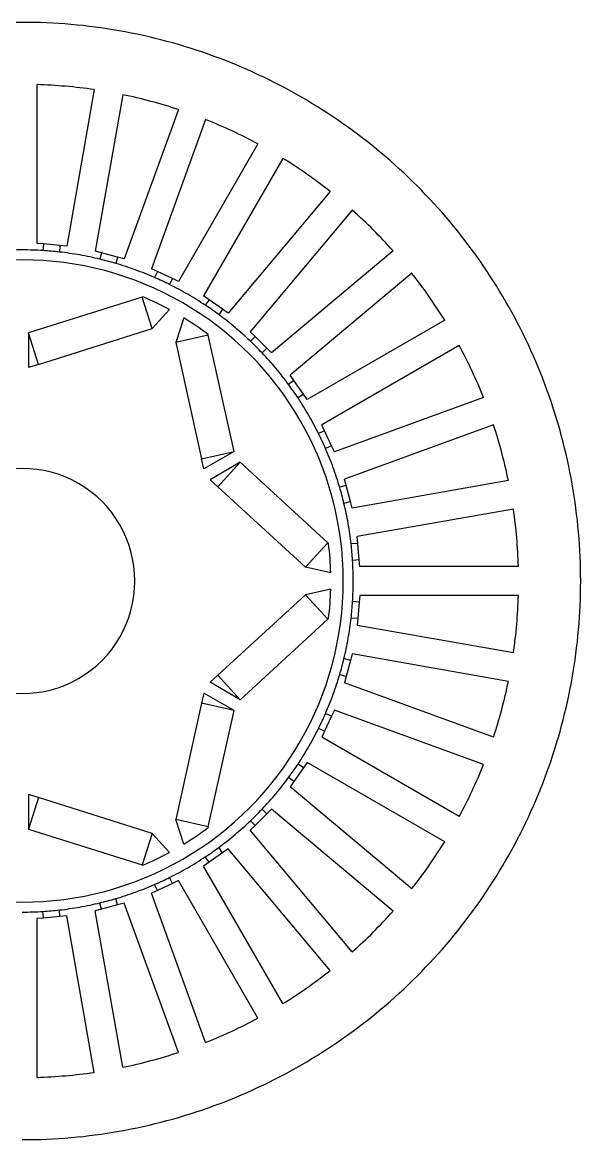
# Model space of a CAD drawing. Header units: millimetres. Extents: x -68 to 68, y -68 to 68.
# Drawn here: x 0 to 67.5, y -67.5 to 67.5 of the extents above; entities that cross this region are included whole.
import ezdxf

# ---------------------------------------------------------------- set-up
doc = ezdxf.new("R2010")
doc.units = ezdxf.units.MM

msp = doc.modelspace()

# ---------------------------------------------------------------- linework, layer by layer
at = {"layer": '_MotorCAD10_'}
msp.add_arc((0, 0), 67.5, 270, 280, dxfattribs=at)
at = {"layer": '_MotorCAD11_'}
msp.add_arc((0, 0), 67.5, 280, 290, dxfattribs=at)
at = {"layer": '_MotorCAD123_'}
msp.add_arc((0, 0), 40, 270, 273.5675, dxfattribs=at)
at = {"layer": '_MotorCAD124_'}
msp.add_line((2.56, -40.72), (2.49, -39.92), dxfattribs=at)
at = {"layer": '_MotorCAD125_'}
msp.add_line((2.56, -40.72), (1.75, -40.79), dxfattribs=at)
at = {"layer": '_MotorCAD126_'}
msp.add_line((1.75, -40.79), (1.75, -59.97), dxfattribs=at)
at = {"layer": '_MotorCAD127_'}
msp.add_arc((0, 0), 60, 271.6714, 275, dxfattribs=at)
at = {"layer": '_MotorCAD128_'}
msp.add_arc((0, 0), 60, 275, 278.3286, dxfattribs=at)
at = {"layer": '_MotorCAD129_'}
msp.add_line((8.69, -59.37), (5.36, -40.47), dxfattribs=at)
at = {"layer": '_MotorCAD12_'}
msp.add_arc((0, 0), 67.5, 290, 300, dxfattribs=at)
at = {"layer": '_MotorCAD130_'}
msp.add_line((5.36, -40.47), (4.55, -40.55), dxfattribs=at)
at = {"layer": '_MotorCAD131_'}
msp.add_line((4.55, -40.55), (4.48, -39.75), dxfattribs=at)
at = {"layer": '_MotorCAD132_'}
msp.add_arc((0, 0), 40, 276.4325, 280, dxfattribs=at)
at = {"layer": '_MotorCAD133_'}
msp.add_arc((0, 0), 40, 280, 283.5675, dxfattribs=at)
at = {"layer": '_MotorCAD134_'}
msp.add_line((9.59, -39.66), (9.38, -38.88), dxfattribs=at)
at = {"layer": '_MotorCAD135_'}
msp.add_line((9.59, -39.66), (8.81, -39.87), dxfattribs=at)
at = {"layer": '_MotorCAD136_'}
msp.add_line((12.14, -58.76), (8.81, -39.87), dxfattribs=at)
at = {"layer": '_MotorCAD137_'}
msp.add_arc((0, 0), 60, 281.6714, 285, dxfattribs=at)
at = {"layer": '_MotorCAD138_'}
msp.add_arc((0, 0), 60, 285, 288.3286, dxfattribs=at)
at = {"layer": '_MotorCAD139_'}
msp.add_line((18.87, -56.96), (12.31, -38.93), dxfattribs=at)
at = {"layer": '_MotorCAD13_'}
msp.add_arc((0, 0), 67.5, 300, 310, dxfattribs=at)
at = {"layer": '_MotorCAD140_'}
msp.add_line((12.31, -38.93), (11.52, -39.14), dxfattribs=at)
at = {"layer": '_MotorCAD141_'}
msp.add_line((11.52, -39.14), (11.32, -38.37), dxfattribs=at)
at = {"layer": '_MotorCAD142_'}
msp.add_arc((0, 0), 40, 286.4325, 290, dxfattribs=at)
at = {"layer": '_MotorCAD143_'}
msp.add_arc((0, 0), 40, 290, 293.5675, dxfattribs=at)
at = {"layer": '_MotorCAD144_'}
msp.add_line((16.33, -37.39), (15.99, -36.66), dxfattribs=at)
at = {"layer": '_MotorCAD145_'}
msp.add_line((16.33, -37.39), (15.6, -37.73), dxfattribs=at)
at = {"layer": '_MotorCAD146_'}
msp.add_line((22.16, -55.76), (15.6, -37.73), dxfattribs=at)
at = {"layer": '_MotorCAD147_'}
msp.add_arc((0, 0), 60, 291.6714, 295, dxfattribs=at)
at = {"layer": '_MotorCAD148_'}
msp.add_arc((0, 0), 60, 295, 298.3286, dxfattribs=at)
at = {"layer": '_MotorCAD149_'}
msp.add_line((28.47, -52.81), (18.88, -36.2), dxfattribs=at)
at = {"layer": '_MotorCAD14_'}
msp.add_arc((0, 0), 67.5, 310, 320, dxfattribs=at)
at = {"layer": '_MotorCAD150_'}
msp.add_line((18.88, -36.2), (18.14, -36.54), dxfattribs=at)
at = {"layer": '_MotorCAD151_'}
msp.add_line((18.14, -36.54), (17.81, -35.82), dxfattribs=at)
at = {"layer": '_MotorCAD152_'}
msp.add_arc((0, 0), 40, 296.4325, 300, dxfattribs=at)
at = {"layer": '_MotorCAD153_'}
msp.add_arc((0, 0), 40, 300, 303.5675, dxfattribs=at)
at = {"layer": '_MotorCAD154_'}
msp.add_line((22.58, -33.98), (22.12, -33.33), dxfattribs=at)
at = {"layer": '_MotorCAD155_'}
msp.add_line((22.58, -33.98), (21.91, -34.45), dxfattribs=at)
at = {"layer": '_MotorCAD156_'}
msp.add_line((31.5, -51.06), (21.91, -34.45), dxfattribs=at)
at = {"layer": '_MotorCAD157_'}
msp.add_arc((0, 0), 60, 301.6714, 305, dxfattribs=at)
at = {"layer": '_MotorCAD158_'}
msp.add_arc((0, 0), 60, 305, 308.3286, dxfattribs=at)
at = {"layer": '_MotorCAD159_'}
msp.add_line((37.21, -47.07), (24.88, -32.37), dxfattribs=at)
at = {"layer": '_MotorCAD15_'}
msp.add_arc((0, 0), 67.5, 320, 330, dxfattribs=at)
at = {"layer": '_MotorCAD160_'}
msp.add_line((24.88, -32.37), (24.21, -32.84), dxfattribs=at)
at = {"layer": '_MotorCAD161_'}
msp.add_line((24.21, -32.84), (23.76, -32.18), dxfattribs=at)
at = {"layer": '_MotorCAD162_'}
msp.add_arc((0, 0), 40, 306.4325, 310, dxfattribs=at)
at = {"layer": '_MotorCAD163_'}
msp.add_arc((0, 0), 40, 310, 313.5675, dxfattribs=at)
at = {"layer": '_MotorCAD164_'}
msp.add_line((28.13, -29.55), (27.57, -28.98), dxfattribs=at)
at = {"layer": '_MotorCAD165_'}
msp.add_line((28.13, -29.55), (27.56, -30.12), dxfattribs=at)
at = {"layer": '_MotorCAD166_'}
msp.add_line((39.89, -44.82), (27.56, -30.12), dxfattribs=at)
at = {"layer": '_MotorCAD167_'}
msp.add_arc((0, 0), 60, 311.6714, 315, dxfattribs=at)
at = {"layer": '_MotorCAD168_'}
msp.add_arc((0, 0), 60, 315, 318.3286, dxfattribs=at)
at = {"layer": '_MotorCAD169_'}
msp.add_line((44.82, -39.89), (30.12, -27.56), dxfattribs=at)
at = {"layer": '_MotorCAD16_'}
msp.add_arc((0, 0), 67.5, 330, 340, dxfattribs=at)
at = {"layer": '_MotorCAD170_'}
msp.add_line((30.12, -27.56), (29.55, -28.13), dxfattribs=at)
at = {"layer": '_MotorCAD171_'}
msp.add_line((29.55, -28.13), (28.98, -27.57), dxfattribs=at)
at = {"layer": '_MotorCAD172_'}
msp.add_arc((0, 0), 40, 316.4325, 320, dxfattribs=at)
at = {"layer": '_MotorCAD173_'}
msp.add_arc((0, 0), 40, 320, 323.5675, dxfattribs=at)
at = {"layer": '_MotorCAD174_'}
msp.add_line((32.84, -24.21), (32.18, -23.76), dxfattribs=at)
at = {"layer": '_MotorCAD175_'}
msp.add_line((32.84, -24.21), (32.37, -24.88), dxfattribs=at)
at = {"layer": '_MotorCAD176_'}
msp.add_line((47.07, -37.21), (32.37, -24.88), dxfattribs=at)
at = {"layer": '_MotorCAD177_'}
msp.add_arc((0, 0), 60, 321.6714, 325, dxfattribs=at)
at = {"layer": '_MotorCAD178_'}
msp.add_arc((0, 0), 60, 325, 328.3286, dxfattribs=at)
at = {"layer": '_MotorCAD179_'}
msp.add_line((51.06, -31.5), (34.45, -21.91), dxfattribs=at)
at = {"layer": '_MotorCAD17_'}
msp.add_arc((0, 0), 67.5, 340, 350, dxfattribs=at)
at = {"layer": '_MotorCAD180_'}
msp.add_line((34.45, -21.91), (33.98, -22.58), dxfattribs=at)
at = {"layer": '_MotorCAD181_'}
msp.add_line((33.98, -22.58), (33.33, -22.12), dxfattribs=at)
at = {"layer": '_MotorCAD182_'}
msp.add_arc((0, 0), 40, 326.4325, 330, dxfattribs=at)
at = {"layer": '_MotorCAD183_'}
msp.add_arc((0, 0), 40, 330, 333.5675, dxfattribs=at)
at = {"layer": '_MotorCAD184_'}
msp.add_line((36.54, -18.14), (35.82, -17.81), dxfattribs=at)
at = {"layer": '_MotorCAD185_'}
msp.add_line((36.54, -18.14), (36.2, -18.88), dxfattribs=at)
at = {"layer": '_MotorCAD186_'}
msp.add_line((52.81, -28.47), (36.2, -18.88), dxfattribs=at)
at = {"layer": '_MotorCAD187_'}
msp.add_arc((0, 0), 60, 331.6714, 335, dxfattribs=at)
at = {"layer": '_MotorCAD188_'}
msp.add_arc((0, 0), 60, 335, 338.3286, dxfattribs=at)
at = {"layer": '_MotorCAD189_'}
msp.add_line((55.76, -22.16), (37.73, -15.6), dxfattribs=at)
at = {"layer": '_MotorCAD18_'}
msp.add_arc((0, 0), 67.5, 350, 0, dxfattribs=at)
at = {"layer": '_MotorCAD190_'}
msp.add_line((37.73, -15.6), (37.39, -16.33), dxfattribs=at)
at = {"layer": '_MotorCAD191_'}
msp.add_line((37.39, -16.33), (36.66, -15.99), dxfattribs=at)
at = {"layer": '_MotorCAD192_'}
msp.add_arc((0, 0), 40, 336.4325, 340, dxfattribs=at)
at = {"layer": '_MotorCAD193_'}
msp.add_arc((0, 0), 40, 340, 343.5675, dxfattribs=at)
at = {"layer": '_MotorCAD194_'}
msp.add_line((39.14, -11.52), (38.37, -11.32), dxfattribs=at)
at = {"layer": '_MotorCAD195_'}
msp.add_line((39.14, -11.52), (38.93, -12.31), dxfattribs=at)
at = {"layer": '_MotorCAD196_'}
msp.add_line((56.96, -18.87), (38.93, -12.31), dxfattribs=at)
at = {"layer": '_MotorCAD197_'}
msp.add_arc((0, 0), 60, 341.6714, 345, dxfattribs=at)
at = {"layer": '_MotorCAD198_'}
msp.add_arc((0, 0), 60, 345, 348.3286, dxfattribs=at)
at = {"layer": '_MotorCAD199_'}
msp.add_line((58.76, -12.14), (39.87, -8.81), dxfattribs=at)
at = {"layer": '_MotorCAD19_'}
msp.add_arc((0, 0), 67.5, 0, 10, dxfattribs=at)
at = {"layer": '_MotorCAD200_'}
msp.add_line((39.87, -8.81), (39.66, -9.59), dxfattribs=at)
at = {"layer": '_MotorCAD201_'}
msp.add_line((39.66, -9.59), (38.88, -9.38), dxfattribs=at)
at = {"layer": '_MotorCAD202_'}
msp.add_arc((0, 0), 40, 346.4325, 350, dxfattribs=at)
at = {"layer": '_MotorCAD203_'}
msp.add_arc((0, 0), 40, 350, 353.5675, dxfattribs=at)
at = {"layer": '_MotorCAD204_'}
msp.add_line((40.55, -4.55), (39.75, -4.48), dxfattribs=at)
at = {"layer": '_MotorCAD205_'}
msp.add_line((40.55, -4.55), (40.47, -5.36), dxfattribs=at)
at = {"layer": '_MotorCAD206_'}
msp.add_line((59.37, -8.69), (40.47, -5.36), dxfattribs=at)
at = {"layer": '_MotorCAD207_'}
msp.add_arc((0, 0), 60, 351.6714, 355, dxfattribs=at)
at = {"layer": '_MotorCAD208_'}
msp.add_arc((0, 0), 60, 355, 358.3286, dxfattribs=at)
at = {"layer": '_MotorCAD209_'}
msp.add_line((59.97, -1.75), (40.79, -1.75), dxfattribs=at)
at = {"layer": '_MotorCAD20_'}
msp.add_arc((0, 0), 67.5, 10, 20, dxfattribs=at)
at = {"layer": '_MotorCAD210_'}
msp.add_line((40.79, -1.75), (40.72, -2.56), dxfattribs=at)
at = {"layer": '_MotorCAD211_'}
msp.add_line((40.72, -2.56), (39.92, -2.49), dxfattribs=at)
at = {"layer": '_MotorCAD212_'}
msp.add_arc((0, 0), 40, 356.4325, 0, dxfattribs=at)
at = {"layer": '_MotorCAD213_'}
msp.add_arc((0, 0), 40, 0, 3.5675, dxfattribs=at)
at = {"layer": '_MotorCAD214_'}
msp.add_line((40.72, 2.56), (39.92, 2.49), dxfattribs=at)
at = {"layer": '_MotorCAD215_'}
msp.add_line((40.79, 1.75), (40.72, 2.56), dxfattribs=at)
at = {"layer": '_MotorCAD216_'}
msp.add_line((59.97, 1.75), (40.79, 1.75), dxfattribs=at)
at = {"layer": '_MotorCAD217_'}
msp.add_arc((0, 0), 60, 1.6714, 5, dxfattribs=at)
at = {"layer": '_MotorCAD218_'}
msp.add_arc((0, 0), 60, 5, 8.3286, dxfattribs=at)
at = {"layer": '_MotorCAD219_'}
msp.add_line((59.37, 8.69), (40.47, 5.36), dxfattribs=at)
at = {"layer": '_MotorCAD21_'}
msp.add_arc((0, 0), 67.5, 20, 30, dxfattribs=at)
at = {"layer": '_MotorCAD220_'}
msp.add_line((40.55, 4.55), (40.47, 5.36), dxfattribs=at)
at = {"layer": '_MotorCAD221_'}
msp.add_line((40.55, 4.55), (39.75, 4.48), dxfattribs=at)
at = {"layer": '_MotorCAD222_'}
msp.add_arc((0, 0), 40, 6.4325, 10, dxfattribs=at)
at = {"layer": '_MotorCAD223_'}
msp.add_arc((0, 0), 40, 10, 13.5675, dxfattribs=at)
at = {"layer": '_MotorCAD224_'}
msp.add_line((39.66, 9.59), (38.88, 9.38), dxfattribs=at)
at = {"layer": '_MotorCAD225_'}
msp.add_line((39.87, 8.81), (39.66, 9.59), dxfattribs=at)
at = {"layer": '_MotorCAD226_'}
msp.add_line((58.76, 12.14), (39.87, 8.81), dxfattribs=at)
at = {"layer": '_MotorCAD227_'}
msp.add_arc((0, 0), 60, 11.6714, 15, dxfattribs=at)
at = {"layer": '_MotorCAD228_'}
msp.add_arc((0, 0), 60, 15, 18.3286, dxfattribs=at)
at = {"layer": '_MotorCAD229_'}
msp.add_line((56.96, 18.87), (38.93, 12.31), dxfattribs=at)
at = {"layer": '_MotorCAD22_'}
msp.add_arc((0, 0), 67.5, 30, 40, dxfattribs=at)
at = {"layer": '_MotorCAD230_'}
msp.add_line((39.14, 11.52), (38.93, 12.31), dxfattribs=at)
at = {"layer": '_MotorCAD231_'}
msp.add_line((39.14, 11.52), (38.37, 11.32), dxfattribs=at)
at = {"layer": '_MotorCAD232_'}
msp.add_arc((0, 0), 40, 16.4325, 20, dxfattribs=at)
at = {"layer": '_MotorCAD233_'}
msp.add_arc((0, 0), 40, 20, 23.5675, dxfattribs=at)
at = {"layer": '_MotorCAD234_'}
msp.add_line((37.39, 16.33), (36.66, 15.99), dxfattribs=at)
at = {"layer": '_MotorCAD235_'}
msp.add_line((37.73, 15.6), (37.39, 16.33), dxfattribs=at)
at = {"layer": '_MotorCAD236_'}
msp.add_line((55.76, 22.16), (37.73, 15.6), dxfattribs=at)
at = {"layer": '_MotorCAD237_'}
msp.add_arc((0, 0), 60, 21.6714, 25, dxfattribs=at)
at = {"layer": '_MotorCAD238_'}
msp.add_arc((0, 0), 60, 25, 28.3286, dxfattribs=at)
at = {"layer": '_MotorCAD239_'}
msp.add_line((52.81, 28.47), (36.2, 18.88), dxfattribs=at)
at = {"layer": '_MotorCAD23_'}
msp.add_arc((0, 0), 67.5, 40, 50, dxfattribs=at)
at = {"layer": '_MotorCAD240_'}
msp.add_line((36.54, 18.14), (36.2, 18.88), dxfattribs=at)
at = {"layer": '_MotorCAD241_'}
msp.add_line((36.54, 18.14), (35.82, 17.81), dxfattribs=at)
at = {"layer": '_MotorCAD242_'}
msp.add_arc((0, 0), 40, 26.4325, 30, dxfattribs=at)
at = {"layer": '_MotorCAD243_'}
msp.add_arc((0, 0), 40, 30, 33.5675, dxfattribs=at)
at = {"layer": '_MotorCAD244_'}
msp.add_line((33.98, 22.58), (33.33, 22.12), dxfattribs=at)
at = {"layer": '_MotorCAD245_'}
msp.add_line((34.45, 21.91), (33.98, 22.58), dxfattribs=at)
at = {"layer": '_MotorCAD246_'}
msp.add_line((51.06, 31.5), (34.45, 21.91), dxfattribs=at)
at = {"layer": '_MotorCAD247_'}
msp.add_arc((0, 0), 60, 31.6714, 35, dxfattribs=at)
at = {"layer": '_MotorCAD248_'}
msp.add_arc((0, 0), 60, 35, 38.3286, dxfattribs=at)
at = {"layer": '_MotorCAD249_'}
msp.add_line((47.07, 37.21), (32.37, 24.88), dxfattribs=at)
at = {"layer": '_MotorCAD24_'}
msp.add_arc((0, 0), 67.5, 50, 60, dxfattribs=at)
at = {"layer": '_MotorCAD250_'}
msp.add_line((32.84, 24.21), (32.37, 24.88), dxfattribs=at)
at = {"layer": '_MotorCAD251_'}
msp.add_line((32.84, 24.21), (32.18, 23.76), dxfattribs=at)
at = {"layer": '_MotorCAD252_'}
msp.add_arc((0, 0), 40, 36.4325, 40, dxfattribs=at)
at = {"layer": '_MotorCAD253_'}
msp.add_arc((0, 0), 40, 40, 43.5675, dxfattribs=at)
at = {"layer": '_MotorCAD254_'}
msp.add_line((29.55, 28.13), (28.98, 27.57), dxfattribs=at)
at = {"layer": '_MotorCAD255_'}
msp.add_line((30.12, 27.56), (29.55, 28.13), dxfattribs=at)
at = {"layer": '_MotorCAD256_'}
msp.add_line((44.82, 39.89), (30.12, 27.56), dxfattribs=at)
at = {"layer": '_MotorCAD257_'}
msp.add_arc((0, 0), 60, 41.6714, 45, dxfattribs=at)
at = {"layer": '_MotorCAD258_'}
msp.add_arc((0, 0), 60, 45, 48.3286, dxfattribs=at)
at = {"layer": '_MotorCAD259_'}
msp.add_line((39.89, 44.82), (27.56, 30.12), dxfattribs=at)
at = {"layer": '_MotorCAD25_'}
msp.add_arc((0, 0), 67.5, 60, 70, dxfattribs=at)
at = {"layer": '_MotorCAD260_'}
msp.add_line((28.13, 29.55), (27.56, 30.12), dxfattribs=at)
at = {"layer": '_MotorCAD261_'}
msp.add_line((28.13, 29.55), (27.57, 28.98), dxfattribs=at)
at = {"layer": '_MotorCAD262_'}
msp.add_arc((0, 0), 40, 46.4325, 50, dxfattribs=at)
at = {"layer": '_MotorCAD263_'}
msp.add_arc((0, 0), 40, 50, 53.5675, dxfattribs=at)
at = {"layer": '_MotorCAD264_'}
msp.add_line((24.21, 32.84), (23.76, 32.18), dxfattribs=at)
at = {"layer": '_MotorCAD265_'}
msp.add_line((24.88, 32.37), (24.21, 32.84), dxfattribs=at)
at = {"layer": '_MotorCAD266_'}
msp.add_line((37.21, 47.07), (24.88, 32.37), dxfattribs=at)
at = {"layer": '_MotorCAD267_'}
msp.add_arc((0, 0), 60, 51.6714, 55, dxfattribs=at)
at = {"layer": '_MotorCAD268_'}
msp.add_arc((0, 0), 60, 55, 58.3286, dxfattribs=at)
at = {"layer": '_MotorCAD269_'}
msp.add_line((31.5, 51.06), (21.91, 34.45), dxfattribs=at)
at = {"layer": '_MotorCAD26_'}
msp.add_arc((0, 0), 67.5, 70, 80, dxfattribs=at)
at = {"layer": '_MotorCAD270_'}
msp.add_line((22.58, 33.98), (21.91, 34.45), dxfattribs=at)
at = {"layer": '_MotorCAD271_'}
msp.add_line((22.58, 33.98), (22.12, 33.33), dxfattribs=at)
at = {"layer": '_MotorCAD272_'}
msp.add_arc((0, 0), 40, 56.4325, 60, dxfattribs=at)
at = {"layer": '_MotorCAD273_'}
msp.add_arc((0, 0), 40, 60, 63.5675, dxfattribs=at)
at = {"layer": '_MotorCAD274_'}
msp.add_line((18.14, 36.54), (17.81, 35.82), dxfattribs=at)
at = {"layer": '_MotorCAD275_'}
msp.add_line((18.88, 36.2), (18.14, 36.54), dxfattribs=at)
at = {"layer": '_MotorCAD276_'}
msp.add_line((28.47, 52.81), (18.88, 36.2), dxfattribs=at)
at = {"layer": '_MotorCAD277_'}
msp.add_arc((0, 0), 60, 61.6714, 65, dxfattribs=at)
at = {"layer": '_MotorCAD278_'}
msp.add_arc((0, 0), 60, 65, 68.3286, dxfattribs=at)
at = {"layer": '_MotorCAD279_'}
msp.add_line((22.16, 55.76), (15.6, 37.73), dxfattribs=at)
at = {"layer": '_MotorCAD27_'}
msp.add_arc((0, 0), 67.5, 80, 90, dxfattribs=at)
at = {"layer": '_MotorCAD280_'}
msp.add_line((16.33, 37.39), (15.6, 37.73), dxfattribs=at)
at = {"layer": '_MotorCAD281_'}
msp.add_line((16.33, 37.39), (15.99, 36.66), dxfattribs=at)
at = {"layer": '_MotorCAD282_'}
msp.add_arc((0, 0), 40, 66.4325, 70, dxfattribs=at)
at = {"layer": '_MotorCAD283_'}
msp.add_arc((0, 0), 40, 70, 73.5675, dxfattribs=at)
at = {"layer": '_MotorCAD284_'}
msp.add_line((11.52, 39.14), (11.32, 38.37), dxfattribs=at)
at = {"layer": '_MotorCAD285_'}
msp.add_line((12.31, 38.93), (11.52, 39.14), dxfattribs=at)
at = {"layer": '_MotorCAD286_'}
msp.add_line((18.87, 56.96), (12.31, 38.93), dxfattribs=at)
at = {"layer": '_MotorCAD287_'}
msp.add_arc((0, 0), 60, 71.6714, 75, dxfattribs=at)
at = {"layer": '_MotorCAD288_'}
msp.add_arc((0, 0), 60, 75, 78.3286, dxfattribs=at)
at = {"layer": '_MotorCAD289_'}
msp.add_line((12.14, 58.76), (8.81, 39.87), dxfattribs=at)
at = {"layer": '_MotorCAD28_'}
msp.add_arc((0, 0), 67.5, 90, 100, dxfattribs=at)
at = {"layer": '_MotorCAD290_'}
msp.add_line((9.59, 39.66), (8.81, 39.87), dxfattribs=at)
at = {"layer": '_MotorCAD291_'}
msp.add_line((9.59, 39.66), (9.38, 38.88), dxfattribs=at)
at = {"layer": '_MotorCAD292_'}
msp.add_arc((0, 0), 40, 76.4325, 80, dxfattribs=at)
at = {"layer": '_MotorCAD293_'}
msp.add_arc((0, 0), 40, 80, 83.5675, dxfattribs=at)
at = {"layer": '_MotorCAD294_'}
msp.add_line((4.55, 40.55), (4.48, 39.75), dxfattribs=at)
at = {"layer": '_MotorCAD295_'}
msp.add_line((5.36, 40.47), (4.55, 40.55), dxfattribs=at)
at = {"layer": '_MotorCAD296_'}
msp.add_line((8.69, 59.37), (5.36, 40.47), dxfattribs=at)
at = {"layer": '_MotorCAD297_'}
msp.add_arc((0, 0), 60, 81.6714, 85, dxfattribs=at)
at = {"layer": '_MotorCAD298_'}
msp.add_arc((0, 0), 60, 85, 88.3286, dxfattribs=at)
at = {"layer": '_MotorCAD299_'}
msp.add_line((1.75, 59.97), (1.75, 40.79), dxfattribs=at)
at = {"layer": '_MotorCAD300_'}
msp.add_line((2.56, 40.72), (1.75, 40.79), dxfattribs=at)
at = {"layer": '_MotorCAD301_'}
msp.add_line((2.56, 40.72), (2.49, 39.92), dxfattribs=at)
at = {"layer": '_MotorCAD302_'}
msp.add_arc((0, 0), 40, 86.4325, 90, dxfattribs=at)
at = {"layer": '_MotorCAD303_'}
msp.add_arc((0, 0), 40, 90, 93.5675, dxfattribs=at)
at = {"layer": '_MotorCAD400_'}
msp.add_arc((0, 0), 38.8, 240, 300, dxfattribs=at)
at = {"layer": '_MotorCAD401_'}
msp.add_arc((0, 0), 38.8, 300, 0, dxfattribs=at)
at = {"layer": '_MotorCAD402_'}
msp.add_arc((0, 0), 38.8, 0, 60, dxfattribs=at)
at = {"layer": '_MotorCAD403_'}
msp.add_arc((0, 0), 38.8, 60, 120, dxfattribs=at)
at = {"layer": '_MotorCAD406_'}
msp.add_arc((0, 0), 13.6, 240, 300, dxfattribs=at)
at = {"layer": '_MotorCAD407_'}
msp.add_arc((0, 0), 13.6, 300, 0, dxfattribs=at)
at = {"layer": '_MotorCAD408_'}
msp.add_arc((0, 0), 13.6, 0, 60, dxfattribs=at)
at = {"layer": '_MotorCAD409_'}
msp.add_arc((0, 0), 13.6, 60, 120, dxfattribs=at)
at = {"layer": '_MotorCAD411_'}
msp.add_line((34.25, 1.66), (36.95, 4.61), dxfattribs=at)
at = {"layer": '_MotorCAD412_'}
msp.add_line((36.95, 4.61), (26.34, 14.34), dxfattribs=at)
at = {"layer": '_MotorCAD413_'}
msp.add_line((26.34, 14.34), (23.63, 11.39), dxfattribs=at)
at = {"layer": '_MotorCAD414_'}
msp.add_line((23.63, 11.39), (34.25, 1.66), dxfattribs=at)
at = {"layer": '_MotorCAD415_'}
msp.add_line((22.47, 29.7), (18.56, 28.83), dxfattribs=at)
at = {"layer": '_MotorCAD416_'}
msp.add_line((18.56, 28.83), (21.68, 14.77), dxfattribs=at)
at = {"layer": '_MotorCAD417_'}
msp.add_line((21.68, 14.77), (25.59, 15.64), dxfattribs=at)
at = {"layer": '_MotorCAD418_'}
msp.add_line((25.59, 15.64), (22.47, 29.7), dxfattribs=at)
at = {"layer": '_MotorCAD441_'}
msp.add_line((14.57, 34.33), (14.48, 34.31), dxfattribs=at)
at = {"layer": '_MotorCAD442_'}
msp.add_line((15.69, 30.49), (14.48, 34.31), dxfattribs=at)
at = {"layer": '_MotorCAD443_'}
msp.add_line((17.78, 32.79), (15.69, 30.49), dxfattribs=at)
at = {"layer": '_MotorCAD444_'}
msp.add_arc((0, 0), 37.3, 61.5363, 67, dxfattribs=at)
at = {"layer": '_MotorCAD445_'}
msp.add_arc((0, 0), 37.3, 301.5363, 307, dxfattribs=at)
at = {"layer": '_MotorCAD446_'}
msp.add_line((22.47, -29.7), (22.45, -29.79), dxfattribs=at)
at = {"layer": '_MotorCAD447_'}
msp.add_line((22.47, -29.7), (18.56, -28.83), dxfattribs=at)
at = {"layer": '_MotorCAD448_'}
msp.add_line((19.51, -31.79), (18.56, -28.83), dxfattribs=at)
at = {"layer": '_MotorCAD449_'}
msp.add_arc((0, 0), 37.3, 1.5363, 7, dxfattribs=at)
at = {"layer": '_MotorCAD450_'}
msp.add_line((37.02, 4.55), (36.95, 4.61), dxfattribs=at)
at = {"layer": '_MotorCAD451_'}
msp.add_line((37.29, 1), (34.25, 1.66), dxfattribs=at)
at = {"layer": '_MotorCAD458_'}
msp.add_line((0.75, 29.98), (0.75, 25.78), dxfattribs=at)
at = {"layer": '_MotorCAD459_'}
msp.add_line((1.95, 26.16), (0.75, 25.78), dxfattribs=at)
at = {"layer": '_MotorCAD460_'}
msp.add_line((1.95, 26.16), (0.75, 29.98), dxfattribs=at)
at = {"layer": '_MotorCAD461_'}
msp.add_line((25.59, -15.64), (21.95, -13.54), dxfattribs=at)
at = {"layer": '_MotorCAD462_'}
msp.add_line((21.95, -13.54), (21.68, -14.77), dxfattribs=at)
at = {"layer": '_MotorCAD463_'}
msp.add_line((25.59, -15.64), (21.68, -14.77), dxfattribs=at)
at = {"layer": '_MotorCAD464_'}
msp.add_line((26.34, 14.34), (22.7, 12.24), dxfattribs=at)
at = {"layer": '_MotorCAD465_'}
msp.add_line((23.63, 11.39), (22.7, 12.24), dxfattribs=at)
at = {"layer": '_MotorCAD474_'}
msp.add_arc((0, 0), 37.3, 293, 298.4637, dxfattribs=at)
at = {"layer": '_MotorCAD475_'}
msp.add_line((17.78, -32.79), (15.69, -30.49), dxfattribs=at)
at = {"layer": '_MotorCAD476_'}
msp.add_line((15.69, -30.49), (14.48, -34.31), dxfattribs=at)
at = {"layer": '_MotorCAD477_'}
msp.add_line((14.57, -34.33), (14.48, -34.31), dxfattribs=at)
at = {"layer": '_MotorCAD478_'}
msp.add_line((22.47, 29.7), (22.45, 29.79), dxfattribs=at)
at = {"layer": '_MotorCAD479_'}
msp.add_arc((0, 0), 37.3, 53, 58.4637, dxfattribs=at)
at = {"layer": '_MotorCAD480_'}
msp.add_line((19.51, 31.79), (18.56, 28.83), dxfattribs=at)
at = {"layer": '_MotorCAD481_'}
msp.add_line((37.02, -4.55), (36.95, -4.61), dxfattribs=at)
at = {"layer": '_MotorCAD482_'}
msp.add_arc((0, 0), 37.3, 353, 358.4637, dxfattribs=at)
at = {"layer": '_MotorCAD483_'}
msp.add_line((37.29, -1), (34.25, -1.66), dxfattribs=at)
at = {"layer": '_MotorCAD484_'}
msp.add_line((36.95, -4.61), (34.25, -1.66), dxfattribs=at)
at = {"layer": '_MotorCAD491_'}
msp.add_line((0.75, -25.78), (0.75, -29.98), dxfattribs=at)
at = {"layer": '_MotorCAD492_'}
msp.add_line((1.95, -26.16), (0.75, -29.98), dxfattribs=at)
at = {"layer": '_MotorCAD493_'}
msp.add_line((1.95, -26.16), (0.75, -25.78), dxfattribs=at)
at = {"layer": '_MotorCAD494_'}
msp.add_line((21.95, 13.54), (21.68, 14.77), dxfattribs=at)
at = {"layer": '_MotorCAD495_'}
msp.add_line((25.59, 15.64), (21.95, 13.54), dxfattribs=at)
at = {"layer": '_MotorCAD496_'}
msp.add_line((26.34, -14.34), (23.63, -11.39), dxfattribs=at)
at = {"layer": '_MotorCAD497_'}
msp.add_line((23.63, -11.39), (22.7, -12.24), dxfattribs=at)
at = {"layer": '_MotorCAD498_'}
msp.add_line((26.34, -14.34), (22.7, -12.24), dxfattribs=at)
at = {"layer": '_MotorCAD505_'}
msp.add_line((15.69, -30.49), (1.95, -26.16), dxfattribs=at)
at = {"layer": '_MotorCAD506_'}
msp.add_line((0.75, -29.98), (14.48, -34.31), dxfattribs=at)
at = {"layer": '_MotorCAD507_'}
msp.add_line((34.25, -1.66), (23.63, -11.39), dxfattribs=at)
at = {"layer": '_MotorCAD508_'}
msp.add_line((26.34, -14.34), (36.95, -4.61), dxfattribs=at)
at = {"layer": '_MotorCAD509_'}
msp.add_line((14.48, 34.31), (0.75, 29.98), dxfattribs=at)
at = {"layer": '_MotorCAD510_'}
msp.add_line((1.95, 26.16), (15.69, 30.49), dxfattribs=at)
at = {"layer": '_MotorCAD517_'}
msp.add_line((22.47, -29.7), (25.59, -15.64), dxfattribs=at)
at = {"layer": '_MotorCAD518_'}
msp.add_line((21.68, -14.77), (18.56, -28.83), dxfattribs=at)
at = {"layer": '_MotorCAD552_'}
msp.add_line((4.55, -40.55), (2.56, -40.72), dxfattribs=at)
at = {"layer": '_MotorCAD553_'}
msp.add_arc((0, 0), 40, 273.5675, 276.4325, dxfattribs=at)
at = {"layer": '_MotorCAD554_'}
msp.add_line((4.55, 40.55), (2.56, 40.72), dxfattribs=at)
at = {"layer": '_MotorCAD555_'}
msp.add_arc((0, 0), 40, 83.5675, 86.4325, dxfattribs=at)
at = {"layer": '_MotorCAD556_'}
msp.add_line((11.52, -39.14), (9.59, -39.66), dxfattribs=at)
at = {"layer": '_MotorCAD557_'}
msp.add_arc((0, 0), 40, 283.5675, 286.4325, dxfattribs=at)
at = {"layer": '_MotorCAD558_'}
msp.add_line((11.52, 39.14), (9.59, 39.66), dxfattribs=at)
at = {"layer": '_MotorCAD559_'}
msp.add_arc((0, 0), 40, 73.5675, 76.4325, dxfattribs=at)
at = {"layer": '_MotorCAD560_'}
msp.add_line((18.14, 36.54), (16.33, 37.39), dxfattribs=at)
at = {"layer": '_MotorCAD561_'}
msp.add_arc((0, 0), 40, 63.5675, 66.4325, dxfattribs=at)
at = {"layer": '_MotorCAD562_'}
msp.add_line((18.14, -36.54), (16.33, -37.39), dxfattribs=at)
at = {"layer": '_MotorCAD563_'}
msp.add_arc((0, 0), 40, 293.5675, 296.4325, dxfattribs=at)
at = {"layer": '_MotorCAD564_'}
msp.add_line((24.21, 32.84), (22.58, 33.98), dxfattribs=at)
at = {"layer": '_MotorCAD565_'}
msp.add_arc((0, 0), 40, 53.5675, 56.4325, dxfattribs=at)
at = {"layer": '_MotorCAD566_'}
msp.add_line((24.21, -32.84), (22.58, -33.98), dxfattribs=at)
at = {"layer": '_MotorCAD567_'}
msp.add_arc((0, 0), 40, 303.5675, 306.4325, dxfattribs=at)
at = {"layer": '_MotorCAD568_'}
msp.add_line((29.55, 28.13), (28.13, 29.55), dxfattribs=at)
at = {"layer": '_MotorCAD569_'}
msp.add_arc((0, 0), 40, 43.5675, 46.4325, dxfattribs=at)
at = {"layer": '_MotorCAD570_'}
msp.add_line((29.55, -28.13), (28.13, -29.55), dxfattribs=at)
at = {"layer": '_MotorCAD571_'}
msp.add_arc((0, 0), 40, 313.5675, 316.4325, dxfattribs=at)
at = {"layer": '_MotorCAD572_'}
msp.add_line((33.98, -22.58), (32.84, -24.21), dxfattribs=at)
at = {"layer": '_MotorCAD573_'}
msp.add_arc((0, 0), 40, 323.5675, 326.4325, dxfattribs=at)
at = {"layer": '_MotorCAD574_'}
msp.add_line((33.98, 22.58), (32.84, 24.21), dxfattribs=at)
at = {"layer": '_MotorCAD575_'}
msp.add_arc((0, 0), 40, 33.5675, 36.4325, dxfattribs=at)
at = {"layer": '_MotorCAD576_'}
msp.add_line((37.39, -16.33), (36.54, -18.14), dxfattribs=at)
at = {"layer": '_MotorCAD577_'}
msp.add_arc((0, 0), 40, 333.5675, 336.4325, dxfattribs=at)
at = {"layer": '_MotorCAD578_'}
msp.add_line((37.39, 16.33), (36.54, 18.14), dxfattribs=at)
at = {"layer": '_MotorCAD579_'}
msp.add_arc((0, 0), 40, 23.5675, 26.4325, dxfattribs=at)
at = {"layer": '_MotorCAD580_'}
msp.add_line((39.66, 9.59), (39.14, 11.52), dxfattribs=at)
at = {"layer": '_MotorCAD581_'}
msp.add_arc((0, 0), 40, 13.5675, 16.4325, dxfattribs=at)
at = {"layer": '_MotorCAD582_'}
msp.add_line((39.66, -9.59), (39.14, -11.52), dxfattribs=at)
at = {"layer": '_MotorCAD583_'}
msp.add_arc((0, 0), 40, 343.5675, 346.4325, dxfattribs=at)
at = {"layer": '_MotorCAD584_'}
msp.add_line((40.72, -2.56), (40.55, -4.55), dxfattribs=at)
at = {"layer": '_MotorCAD585_'}
msp.add_arc((0, 0), 40, 353.5675, 356.4325, dxfattribs=at)
at = {"layer": '_MotorCAD586_'}
msp.add_line((40.72, 2.56), (40.55, 4.55), dxfattribs=at)
at = {"layer": '_MotorCAD587_'}
msp.add_arc((0, 0), 40, 3.5675, 6.4325, dxfattribs=at)

doc.saveas('drawing.dxf')
